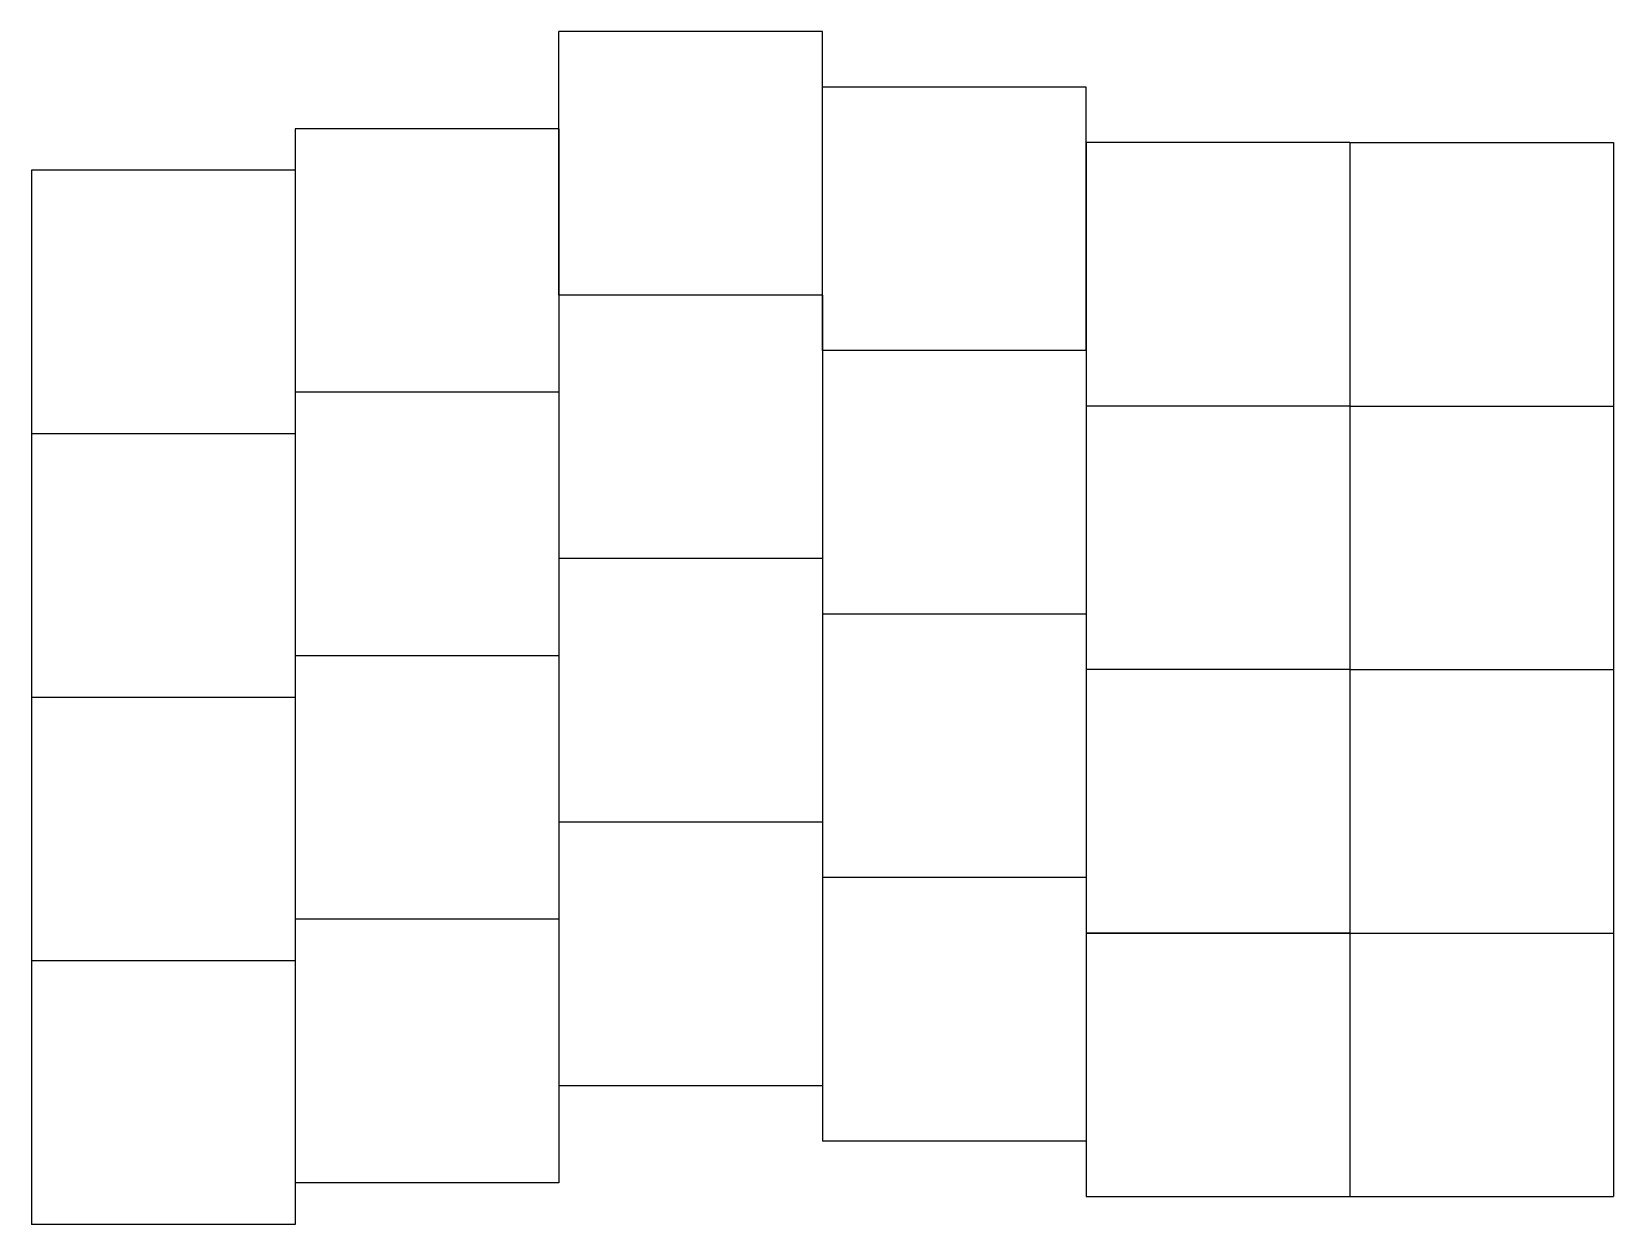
# Model space of a CAD drawing. Extents: x -114 to 0, y -2 to 84.
import ezdxf

# ---------------------------------------------------------------- set-up
doc = ezdxf.new("R2010")
doc.units = 0
doc.layers.add('MODELSKETCH_VISIBLE', color=7, linetype='CONTINUOUS')

msp = doc.modelspace()

# ---------------------------------------------------------------- linework, layer by layer
at = {"layer": 'MODELSKETCH_VISIBLE'}
for p, q in [((-57, 84), (-76, 84)), ((-76, 65), (-76, 84)), ((-57, 65), (-57, 84)), ((-57, 61), (-57, 80)), ((-38, 80), (-57, 80)), ((-38, 61), (-38, 80)), ((-76, 77), (-95, 77)), ((-95, 77), (-95, 58)), ((-76, 77), (-76, 58)), ((-19, 76), (-38, 76)), ((-38, 76), (-38, 57)), ((-19, 76), (-19, 57)), ((-19, 76), (0, 76)), ((-19, 76), (-19, 57)), ((0, 76), (0, 57)), ((-95, 74), (-114, 74)), ((-114, 74), (-114, 55)), ((-95, 74), (-95, 55)), ((-57, 65), (-76, 65)), ((-57, 65), (-76, 65)), ((-76, 65), (-76, 46)), ((-57, 65), (-57, 46)), ((-57, 61), (-57, 42)), ((-38, 61), (-57, 61)), ((-38, 61), (-57, 61)), ((-38, 61), (-38, 42)), ((-76, 58), (-95, 58)), ((-76, 58), (-95, 58)), ((-95, 58), (-95, 39)), ((-76, 58), (-76, 39)), ((-38, 57), (-38, 38)), ((-19, 57), (-38, 57)), ((-19, 57), (-38, 57)), ((-19, 57), (-19, 38)), ((-19, 57), (-19, 38)), ((-19, 57), (0, 57)), ((-19, 57), (0, 57)), ((0, 57), (0, 38)), ((-95, 55), (-114, 55)), ((-95, 55), (-114, 55)), ((-114, 55), (-114, 36)), ((-95, 55), (-95, 36)), ((-76, 46), (-76, 27)), ((-57, 46), (-76, 46)), ((-57, 46), (-76, 46)), ((-57, 46), (-57, 27)), ((-38, 42), (-57, 42)), ((-38, 42), (-57, 42)), ((-57, 42), (-57, 23)), ((-38, 42), (-38, 23)), ((-76, 39), (-95, 39)), ((-76, 39), (-95, 39)), ((-95, 39), (-95, 20)), ((-76, 39), (-76, 20)), ((-38, 38), (-38, 19)), ((-19, 38), (-38, 38)), ((-19, 38), (-38, 38)), ((-19, 38), (-19, 19)), ((-19, 38), (0, 38)), ((-19, 38), (-19, 19)), ((-19, 38), (0, 38)), ((0, 38), (0, 19)), ((-114, 36), (-114, 17)), ((-95, 36), (-114, 36)), ((-95, 36), (-114, 36)), ((-95, 36), (-95, 17)), ((-76, 27), (-76, 8)), ((-57, 27), (-76, 27)), ((-57, 27), (-76, 27)), ((-57, 27), (-57, 8)), ((-38, 23), (-57, 23)), ((-38, 23), (-57, 23)), ((-57, 23), (-57, 4)), ((-38, 23), (-38, 4)), ((-95, 20), (-95, 1)), ((-76, 20), (-95, 20)), ((-76, 20), (-95, 20)), ((-76, 20), (-76, 1)), ((-19, 19), (-38, 19)), ((-19, 19), (-38, 19)), ((-38, 19), (-38, 0)), ((-38, 19), (-19, 19)), ((-19, 19), (-19, 0)), ((-19, 19), (0, 19)), ((-19, 19), (-19, 0)), ((-19, 19), (0, 19)), ((0, 19), (0, 0)), ((-114, 17), (-114, -2)), ((-95, 17), (-114, 17)), ((-95, 17), (-114, 17)), ((-95, 17), (-95, -2)), ((-57, 8), (-76, 8)), ((-38, 4), (-57, 4)), ((-76, 1), (-95, 1)), ((-38, 0), (-19, 0)), ((-19, 0), (0, 0)), ((-95, -2), (-114, -2))]:
    msp.add_line(p, q, dxfattribs=at)

doc.saveas('drawing.dxf')
